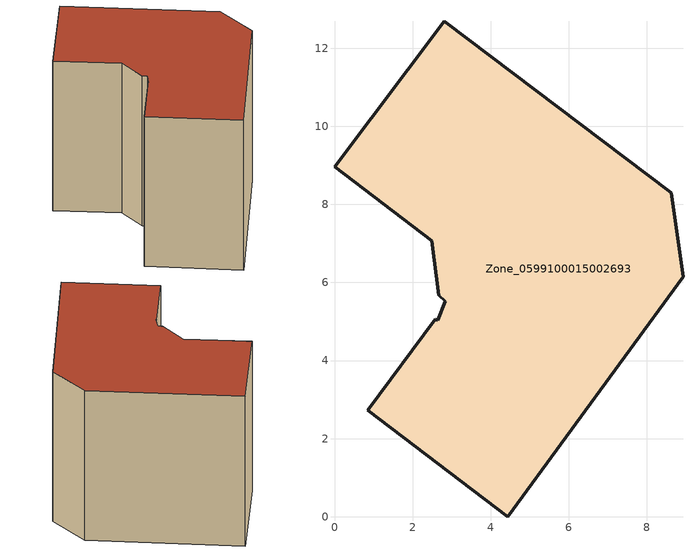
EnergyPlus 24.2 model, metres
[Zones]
Zone_0599100015002693
 floor ground (C_G): 2.58,5.06 2.64,5.04 2.84,5.52 2.67,5.67 2.48,7.08 0,8.96 2.82,12.69 8.63,8.29 8.93,6.14 4.44,0 0.85,2.73 z0.99
 wall outside (C_F): 8.63,8.29 2.82,12.69 0,8.96 2.48,7.08 2.67,5.67 2.84,5.52 2.64,5.04 2.58,5.06 0.85,2.73 4.44,0 8.93,6.14 8.63,8.29 z0.99:8.97
 roof outside (C_R): 2.64,5.04 2.58,5.06 0.85,2.73 4.44,0 8.93,6.14 8.63,8.29 2.82,12.69 0,8.96 2.48,7.08 2.67,5.67 2.84,5.52 z8.97
[BUILDING]
Pand.0599100015002693: North Axis=0; Terrain=City; Loads Convergence Tolerance Value=0.04; Temperature Convergence Tolerance Value=0.4; Solar Distribution=FullExterior; Maximum Number of Warmup Days=25; Minimum Number of Warmup Days=1
[Site:Location]
Rotterdam.The.Hague.AP_ZH_NLD Design_Conditions: Latitude=51.96; Longitude=4.45; Time Zone=1; Elevation=-4.5
[SITE:GROUNDTEMPERATURE:BUILDINGSURFACE]
18, 18, 18, 18, 18, 18, 18, 18, 18, 18, 18, 18
[MATERIAL] Thermal Absorptance=0.9; Solar Absorptance=0.7; Visible Absorptance=0.7
Name | Roughness | Thickness | Conductivity | Density | Specific Heat
G.TI.1975-1991 | MediumSmooth | 0.15 | 0.288461 | 540 | 1210
F.TI.1975-1991 | Rough | 0.3 | 0.230769 | 1920 | 840
R.TI.1975-1991 | MediumRough | 0.2 | 0.153846 | 1500 | 1000
[CONSTRUCTION]
C_G: G.TI.1975-1991
C_F: F.TI.1975-1991
C_R: R.TI.1975-1991
[ZONE]
Zone_0599100015002693: Type=1; Multiplier=1; Ceiling Height=Autocalculate; Volume=Autocalculate; Floor Area=autocalculate; Part of Total Floor Area=Yes
[ZONEINFILTRATION:DESIGNFLOWRATE]
Infil_Zone_0599100015002693: Zone or ZoneList or Space or SpaceList=Zone_0599100015002693; Schedule=AlwaysOn; Design Flow Rate Calculation Method=Flow/Area; Flow Rate per Floor Area=0.003; Constant Term Coefficient=1; Temperature Term Coefficient=0; Velocity Term Coefficient=0; Velocity Squared Term Coefficient=0
[HVACTEMPLATE:ZONE:IDEALLOADSAIRSYSTEM]
Zone_0599100015002693: Maximum Heating Supply Air Temperature=50; Minimum Cooling Supply Air Temperature=13; Maximum Heating Supply Air Humidity Ratio=0.0156; Minimum Cooling Supply Air Humidity Ratio=0.0077; Heating Limit=NoLimit; Cooling Limit=NoLimit; Dehumidification Control Type=ConstantSensibleHeatRatio; Cooling Sensible Heat Ratio=0.7; Dehumidification Setpoint=60; Humidification Control Type=None; Humidification Setpoint=30; Outdoor Air Method=None; Outdoor Air Flow Rate per Person=0.00944; Outdoor Air Flow Rate per Zone Floor Area=0; Outdoor Air Flow Rate per Zone=0; Demand Controlled Ventilation Type=None; Outdoor Air Economizer Type=NoEconomizer; Heat Recovery Type=None; Sensible Heat Recovery Effectiveness=0.7; Latent Heat Recovery Effectiveness=0.65
[ZONECONTROL:THERMOSTAT]
ThermostatControl_Zone_0599100015002693: Zone or ZoneList=Zone_0599100015002693; Control Type Schedule=DualSetpointControlType; Control 1=Thermostat_Zone_0599100015002693; Temperature Difference Between Cutout And Setpoint=0
[THERMOSTATSETPOINT:DUALSETPOINT]
Thermostat_Zone_0599100015002693: Heating Setpoint Temperature Schedule=HeatingSetpoint_Zone_0599100015002693; Cooling Setpoint Temperature Schedule=CoolingSetpoint_Zone_0599100015002693
[SCHEDULE:COMPACT]
HeatingSetpoint_Zone_0599100015002693: Through: 12/31, For: AllDays, Until: 24:00, 21
CoolingSetpoint_Zone_0599100015002693: Through: 12/31, For: AllDays, Until: 24:00, 24
DualSetpointControlType: Through: 12/31, For: AllDays, Until: 24:00, 4
AlwaysOn: Through: 12/31, For: AllDays, Until: 24:00, 1
